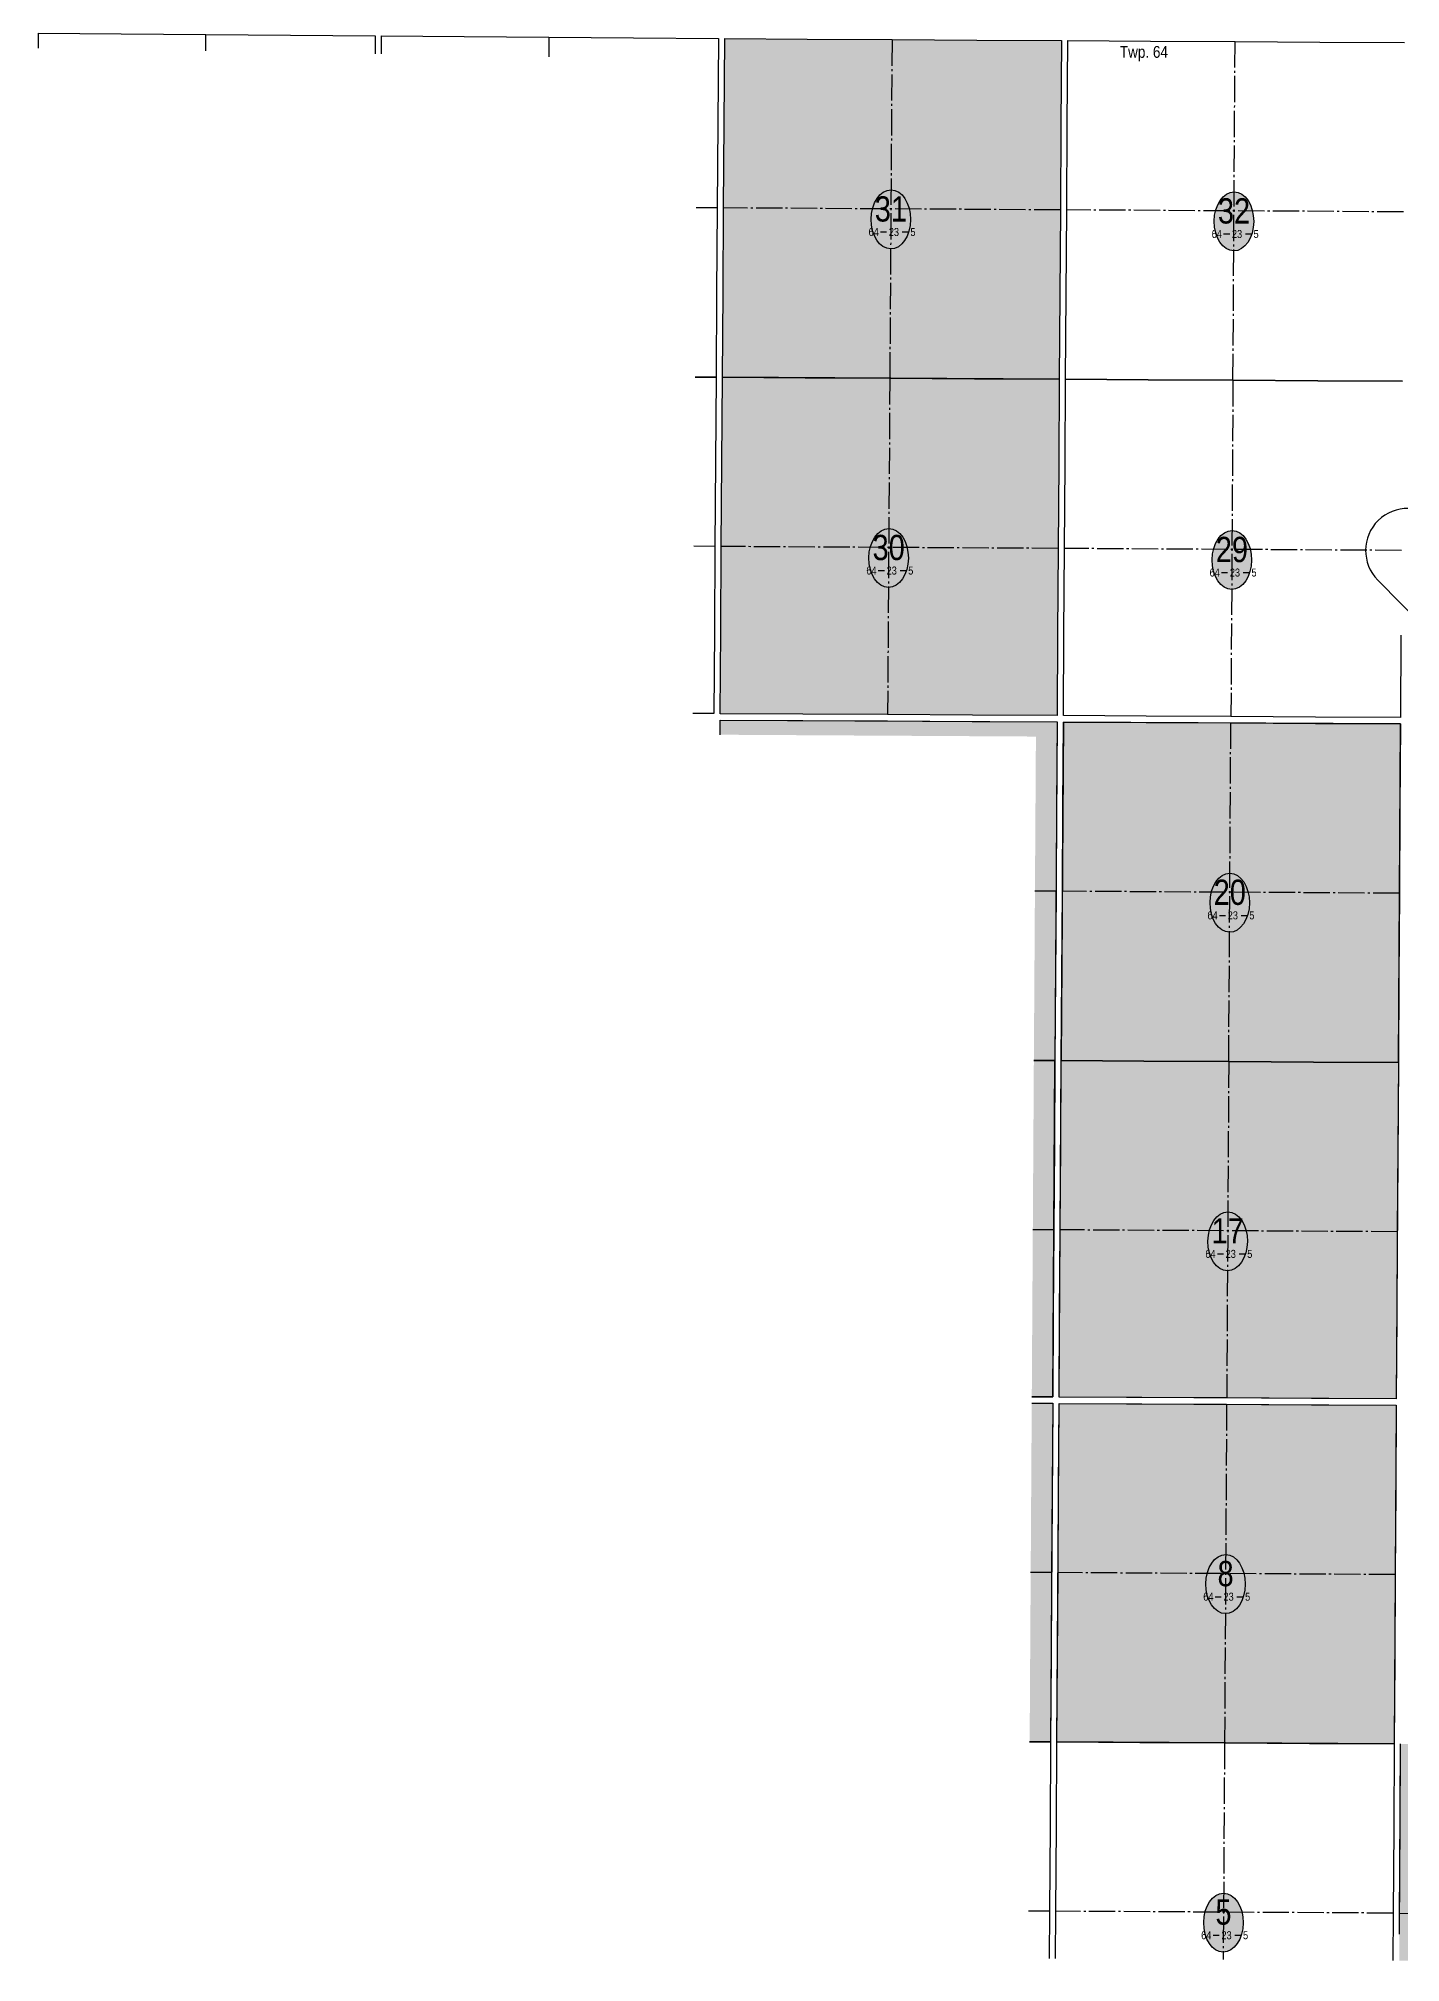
# Model space of a CAD drawing. Extents: x 465610 to 478866, y 6039972 to 6054221.
# Drawn here: x 465740 to 472207, y 6039989 to 6049128 of the extents above; entities that cross this region are included whole.
import ezdxf
from ezdxf.enums import TextEntityAlignment as Align

# ---------------------------------------------------------------- set-up
doc = ezdxf.new("R2010")
doc.units = 0
doc.header["$LTSCALE"] = 5
doc.linetypes.add('foc-QUARTERLINE', pattern=[33, 25, -3, 2, -3])
doc.layers.get('Defpoints').update_dxf_attribs({"color": 9})
for name, color, linetype in [('10', 1, 'Continuous'), ('9', 3, 'Continuous'), ('AS-UNDERLAY-H', 141, 'Continuous'), ('D-TXT', 6, 'Continuous'), ('H-MOCL', 111, 'Continuous'), ('L-QSEC', 8, 'foc-QUARTERLINE'), ('L-SEC', 7, 'Continuous'), ('L-SECLBL', 7, 'Continuous'), ('P-PROPOSED', 10, 'Continuous')]:
    doc.layers.add(name, color=color, linetype=linetype)
doc.styles.add('80L', font='ARIALN.TTF', dxfattribs={"height": 10})
doc.styles.add('SIMPLEX', font='ARIALN.TTF')

# ---------------------------------------------------------------- blocks, each defined once
blk = doc.blocks.new('L-SECLBL')
at = {"layer": '9', "color": 7}
for p, q in [((-5.1, -27.8), (-12.3, -27.8)), ((20.7, -27.8), (13.5, -27.8))]:
    blk.add_line(p, q, dxfattribs=at)
at = {"layer": '10', "color": 2, "style": 'SIMPLEX'}
blk.add_attdef('SEC', text='', height=30, dxfattribs=at).set_placement((0, 0), align=Align.MIDDLE)
at = {"layer": '10', "color": 5, "style": '80L'}
blk.add_attdef('TWP', text='', height=9.5, dxfattribs=at).set_placement((-14.4, -27.4), align=Align.MIDDLE_RIGHT)
blk.add_attdef('RGE', text='', height=9.5, dxfattribs=at).set_placement((3.6, -27.4), align=Align.MIDDLE_CENTER)
blk.add_attdef('MER', text='', height=9.5, dxfattribs=at).set_placement((23.2, -27.4), align=Align.MIDDLE_LEFT)

msp = doc.modelspace()

# ---------------------------------------------------------------- hatches: boundary and pattern name
at = {"layer": 'AS-UNDERLAY-H'}
h = msp.add_hatch(color=256, dxfattribs=at)
h.dxf.hatch_style = 1
edge = h.paths.add_edge_path()
edge.add_ellipse((471416.579, 6048258.689), major_axis=(0.867, 140.254), ratio=0.66794138, start_angle=0, end_angle=360)
h = msp.add_hatch(color=256, dxfattribs=at)
h.dxf.hatch_style = 1
edge = h.paths.add_edge_path()
edge.add_ellipse((471406.616, 6046650.63), major_axis=(0.867, 140.254), ratio=0.66794138, start_angle=0, end_angle=360)
h = msp.add_hatch(color=111, dxfattribs=at)
h.dxf.hatch_style = 1
edge = h.paths.add_edge_path()
edge.add_ellipse((471396.548, 6045022.467), major_axis=(0.867, 140.254), ratio=0.66794138, start_angle=0, end_angle=360)
h = msp.add_hatch(color=111, dxfattribs=at)
h.dxf.hatch_style = 1
edge = h.paths.add_edge_path()
edge.add_ellipse((471386.604, 6043414.407), major_axis=(0.867, 140.254), ratio=0.66794138, start_angle=0, end_angle=360)
h = msp.add_hatch(color=111, dxfattribs=at)
h.dxf.hatch_style = 1
edge = h.paths.add_edge_path()
edge.add_ellipse((471376.536, 6041786.244), major_axis=(0.867, 140.254), ratio=0.66794138, start_angle=0, end_angle=360)
h = msp.add_hatch(color=256, dxfattribs=at)
h.dxf.hatch_style = 1
edge = h.paths.add_edge_path()
edge.add_ellipse((471366.591, 6040178.183), major_axis=(0.867, 140.254), ratio=0.66794138, start_angle=0, end_angle=360)
at = {"layer": 'H-MOCL'}
h = msp.add_hatch(color=256, dxfattribs=at)
h.dxf.hatch_style = 1
h.paths.add_polyline_path([(468998.476, 6049126.798), (470597.323, 6049117.536), (470576.883, 6045911.323), (468976.888, 6045920.574)])
h = msp.add_hatch(color=256, dxfattribs=at)
h.dxf.hatch_style = 1
edge = h.paths.add_edge_path()
edge.add_ellipse((469787.285, 6048268.127), major_axis=(0.867, 140.254), ratio=0.66794138, start_angle=0, end_angle=360)
h = msp.add_hatch(color=256, dxfattribs=at)
h.dxf.hatch_style = 1
edge = h.paths.add_edge_path()
edge.add_ellipse((469776.746, 6046660.059), major_axis=(0.867, 140.254), ratio=0.66794138, start_angle=0, end_angle=360)
h = msp.add_hatch(color=256, dxfattribs=at)
h.dxf.hatch_style = 1
h.paths.add_polyline_path([(468976.216, 6045820.575), (470476.249, 6045811.903), (470466.462, 6044273.735), (470466.461, 6044273.676), (470566.46, 6044273.099), (470576.691, 6045881.164), (468976.685, 6045890.414)])
h = msp.add_hatch(color=256, dxfattribs=at)
h.dxf.hatch_style = 1
h.paths.add_polyline_path([(470596.618, 6044272.925), (472197.202, 6044263.682), (472206.858, 6045871.739), (470606.85, 6045880.99)])
h = msp.add_hatch(color=256, dxfattribs=at)
h.dxf.hatch_style = 1
h.paths.add_polyline_path([(470466.461, 6044273.676), (470456.591, 6042675.664), (470556.291, 6042675.089), (470566.46, 6044273.099)])
h = msp.add_hatch(color=256, dxfattribs=at)
h.dxf.hatch_style = 1
h.paths.add_polyline_path([(472197.202, 6044263.682), (472187.607, 6042665.681), (470586.45, 6042674.916), (470596.618, 6044272.925)])
h = msp.add_hatch(color=256, dxfattribs=at)
h.dxf.hatch_style = 1
h.paths.add_polyline_path([(470456.405, 6042645.505), (470446.473, 6041037.439), (470545.867, 6041036.867), (470556.099, 6042644.931)])
h = msp.add_hatch(color=256, dxfattribs=at)
h.dxf.hatch_style = 1
h.paths.add_polyline_path([(470586.258, 6042644.757), (472187.425, 6042635.523), (472177.771, 6041027.468), (470576.026, 6041036.692)])
h = msp.add_hatch(color=256, dxfattribs=at)
h.dxf.hatch_style = 1
h.paths.add_polyline_path([(472201.749, 6039998.235), (473803.842, 6039988.978), (473809.654, 6041017.998), (472207.929, 6041027.294)])

# ---------------------------------------------------------------- linework, layer by layer
at = {"color": 1, "flags": 128}
for points in [[(468976.216, 6045820.575), (468976.685, 6045890.414)], [(470456.293, 6042675.666), (470556.291, 6042675.089), (470566.46, 6044273.099), (470466.461, 6044273.676)], [(470456.101, 6042645.507), (470556.099, 6042644.931), (470545.867, 6041036.867), (470445.87, 6041037.443)], [(472202.5, 6040123.231), (472207.929, 6041027.294)]]:
    msp.add_lwpolyline(points, dxfattribs=at)
at = {"color": 1}
msp.add_lwpolyline([(468976.685, 6045890.414), (470576.691, 6045881.164), (470566.46, 6044273.099), (470466.461, 6044273.676)], dxfattribs=at)
at = {"color": 1, "flags": 128}
for points in [[(470596.618, 6044272.925), (472197.202, 6044263.682), (472206.858, 6045871.739), (470606.85, 6045880.99)], [(472197.202, 6044263.682), (472187.607, 6042665.681), (470586.45, 6042674.916), (470596.618, 6044272.925)], [(470586.258, 6042644.757), (472187.425, 6042635.523), (472177.771, 6041027.468), (470576.026, 6041036.692)]]:
    msp.add_lwpolyline(points, close=True, dxfattribs=at)
at = {"layer": 'Defpoints', "color": 6}
for centre in [(469787.285, 6048268.127), (471416.579, 6048258.689), (469776.746, 6046660.059), (471406.616, 6046650.63), (471396.548, 6045022.467), (471386.604, 6043414.407), (471376.536, 6041786.244), (471366.591, 6040178.183)]:
    msp.add_ellipse(centre, major_axis=(0.867, 140.254), ratio=0.66794138, dxfattribs=at)
at = {"layer": 'L-QSEC', "flags": 128}
for points in [[(466534.29, 6049068.616), (466534.855, 6049146.136)], [(468163.873, 6049133.354), (468163.232, 6049040.737)], [(469792.874, 6049122.197), (469782.315, 6047513.989)], [(471411.897, 6047504.557), (471421.879, 6049112.758)], [(468962.875, 6048322.801), (468862.905, 6048323.593)], [(470592.169, 6048313.361), (468993.034, 6048322.626)], [(472221.463, 6048303.926), (470622.328, 6048313.187)], [(469782.315, 6047513.989), (469771.86, 6045915.977)], [(471411.897, 6047504.557), (471402.015, 6045906.553)], [(468952.067, 6046714.726), (468852.078, 6046715.518)], [(470581.936, 6046705.3), (468982.226, 6046714.552)], [(472211.807, 6046695.869), (470612.096, 6046705.125)], [(471391.884, 6044268.334), (471401.828, 6045876.394)], [(470571.575, 6045077.131), (470471.577, 6045077.709)], [(472202.031, 6045067.711), (470601.735, 6045076.956)], [(471391.884, 6044268.334), (471382.003, 6042670.329)], [(470561.344, 6043469.066), (470461.342, 6043469.066)], [(472192.374, 6043459.655), (470591.503, 6043468.892)], [(471381.817, 6042640.17), (471371.872, 6041032.11)], [(470550.983, 6041840.898), (470450.985, 6041841.474)], [(472182.597, 6041831.497), (470581.142, 6041840.724)], [(471371.872, 6041032.11), (471365.508, 6040003.067)], [(470540.752, 6040232.834), (470440.754, 6040233.41)], [(472172.941, 6040223.438), (470570.911, 6040232.661)], [(472203.1, 6040223.262), (473805.112, 6040213.973)]]:
    msp.add_lwpolyline(points, dxfattribs=at)
at = {"layer": 'L-SEC'}
for p, q in [((468995.756, 6048724.713), (468998.476, 6049126.798)), ((468998.476, 6049126.798), (469390.644, 6049124.527)), ((469390.644, 6049124.527), (469792.874, 6049122.197)), ((469792.874, 6049122.197), (470195.098, 6049119.867)), ((470195.098, 6049119.867), (470597.323, 6049117.536)), ((470597.323, 6049117.536), (470594.747, 6048715.449)), ((470624.906, 6048715.277), (470627.482, 6049117.361)), ((470627.482, 6049117.361), (471019.65, 6049115.089)), ((471019.65, 6049115.089), (471421.879, 6049112.758)), ((471421.879, 6049112.758), (471824.104, 6049110.428)), ((471824.104, 6049110.428), (472226.331, 6049108.098)), ((468993.034, 6048322.626), (468995.756, 6048724.713)), ((470594.747, 6048715.449), (470592.169, 6048313.361)), ((470622.328, 6048313.187), (470624.906, 6048715.277)), ((468990.332, 6047920.61), (468993.034, 6048322.626)), ((470592.169, 6048313.361), (470589.611, 6047911.346)), ((470619.771, 6047911.173), (470622.328, 6048313.187)), ((468987.629, 6047518.587), (468990.332, 6047920.61)), ((470589.611, 6047911.346), (470587.053, 6047509.331)), ((470617.212, 6047509.156), (470619.771, 6047911.173)), ((468984.928, 6047116.572), (468987.629, 6047518.587)), ((468987.629, 6047518.587), (469379.942, 6047516.318)), ((469379.942, 6047516.318), (468987.629, 6047518.587)), ((469379.942, 6047516.318), (469782.315, 6047513.989)), ((469782.315, 6047513.989), (469379.942, 6047516.318)), ((469782.315, 6047513.989), (470184.684, 6047511.66)), ((470184.684, 6047511.66), (469782.315, 6047513.989)), ((470184.684, 6047511.66), (470587.053, 6047509.331)), ((470587.053, 6047509.331), (470184.684, 6047511.66)), ((470587.053, 6047509.331), (470584.495, 6047107.316)), ((470614.654, 6047107.14), (470617.212, 6047509.156)), ((471009.523, 6047506.886), (470617.212, 6047509.156)), ((470617.212, 6047509.156), (471009.523, 6047506.886)), ((471411.897, 6047504.557), (471009.523, 6047506.886)), ((471009.523, 6047506.886), (471411.897, 6047504.557)), ((471814.266, 6047502.227), (471411.897, 6047504.557)), ((471411.897, 6047504.557), (471814.266, 6047502.227)), ((472216.635, 6047499.897), (471814.266, 6047502.227)), ((471814.266, 6047502.227), (472216.635, 6047499.897)), ((468982.226, 6046714.552), (468984.928, 6047116.572)), ((470584.495, 6047107.316), (470581.936, 6046705.3)), ((470612.096, 6046705.125), (470614.654, 6047107.14)), ((468979.524, 6046312.53), (468982.226, 6046714.552)), ((470581.936, 6046705.3), (470579.378, 6046303.278)), ((470609.537, 6046303.104), (470612.096, 6046705.125)), ((468976.888, 6045920.574), (468979.524, 6046312.53)), ((470579.378, 6046303.278), (470576.883, 6045911.323)), ((470607.042, 6045911.148), (470609.537, 6046303.104)), ((472209.393, 6046293.85), (472207.038, 6045901.898)), ((468976.216, 6045820.575), (468976.685, 6045890.414)), ((468976.685, 6045890.414), (469369.142, 6045888.145)), ((469369.343, 6045918.305), (468976.888, 6045920.574)), ((469369.142, 6045888.145), (469771.663, 6045885.818)), ((469771.86, 6045915.977), (469369.343, 6045918.305)), ((469771.663, 6045885.818), (470174.177, 6045883.49)), ((470174.371, 6045913.651), (469771.86, 6045915.977)), ((470174.177, 6045883.49), (470576.691, 6045881.164)), ((470576.883, 6045911.323), (470174.371, 6045913.651)), ((470576.691, 6045881.164), (470574.133, 6045479.148)), ((470604.293, 6045478.974), (470606.85, 6045880.99)), ((470606.85, 6045880.99), (470999.308, 6045878.721)), ((470999.498, 6045908.879), (470607.042, 6045911.148)), ((470999.308, 6045878.721), (471401.828, 6045876.394)), ((471402.015, 6045906.553), (470999.498, 6045908.879)), ((471401.828, 6045876.394), (471804.343, 6045874.067)), ((471804.528, 6045904.225), (471402.015, 6045906.553)), ((471804.343, 6045874.067), (472206.858, 6045871.739)), ((472207.038, 6045901.898), (471804.528, 6045904.225)), ((472206.858, 6045871.739), (472204.445, 6045469.725)), ((470574.133, 6045479.148), (470571.575, 6045077.131)), ((470601.735, 6045076.956), (470604.293, 6045478.974)), ((472204.445, 6045469.725), (472202.031, 6045067.711)), ((470571.575, 6045077.131), (470569.017, 6044675.115)), ((470599.177, 6044674.942), (470601.735, 6045076.956)), ((472202.031, 6045067.711), (472199.616, 6044665.697)), ((470569.017, 6044675.115), (470566.46, 6044273.099)), ((470596.618, 6044272.925), (470599.177, 6044674.942)), ((472199.616, 6044665.697), (472197.202, 6044263.682)), ((470566.46, 6044273.099), (470466.461, 6044273.676)), ((470466.461, 6044273.676), (470566.46, 6044273.099)), ((470566.46, 6044273.099), (470563.902, 6043871.083)), ((470594.061, 6043870.91), (470596.618, 6044272.925)), ((470989.221, 6044270.659), (470596.618, 6044272.925)), ((470596.618, 6044272.925), (470989.221, 6044270.659)), ((471391.884, 6044268.334), (470989.221, 6044270.659)), ((470989.221, 6044270.659), (471391.884, 6044268.334)), ((471794.543, 6044266.007), (471391.884, 6044268.334)), ((471391.884, 6044268.334), (471794.543, 6044266.007)), ((472197.202, 6044263.682), (471794.543, 6044266.007)), ((471794.543, 6044266.007), (472197.202, 6044263.682)), ((472197.202, 6044263.682), (472194.788, 6043861.668)), ((470563.902, 6043871.083), (470561.344, 6043469.066)), ((470591.503, 6043468.892), (470594.061, 6043870.91)), ((472194.788, 6043861.668), (472192.374, 6043459.655)), ((470561.344, 6043469.066), (470558.785, 6043067.044)), ((470588.945, 6043066.871), (470591.503, 6043468.892)), ((472192.374, 6043459.655), (472189.961, 6043057.635)), ((470558.785, 6043067.044), (470556.291, 6042675.089)), ((470586.45, 6042674.916), (470588.945, 6043066.871)), ((472189.961, 6043057.635), (472187.607, 6042665.681)), ((470556.291, 6042675.089), (470456.293, 6042675.666)), ((470979.196, 6042672.652), (470586.45, 6042674.916)), ((471382.003, 6042670.329), (470979.196, 6042672.652)), ((471784.805, 6042668.005), (471382.003, 6042670.329)), ((472187.607, 6042665.681), (471784.805, 6042668.005)), ((470456.101, 6042645.507), (470556.099, 6042644.931)), ((470556.099, 6042644.931), (470553.541, 6042242.915)), ((470583.699, 6042242.743), (470586.258, 6042644.757)), ((470586.258, 6042644.757), (470979.007, 6042642.492)), ((470979.007, 6042642.492), (471381.817, 6042640.17)), ((471381.817, 6042640.17), (471784.621, 6042637.847)), ((471784.621, 6042637.847), (472187.425, 6042635.523)), ((472187.425, 6042635.523), (472185.012, 6042233.51)), ((470553.541, 6042242.915), (470550.983, 6041840.898)), ((470581.142, 6041840.724), (470583.699, 6042242.743)), ((472185.012, 6042233.51), (472182.597, 6041831.497)), ((470550.983, 6041840.898), (470548.426, 6041438.883)), ((470578.585, 6041438.709), (470581.142, 6041840.724)), ((472182.597, 6041831.497), (472180.184, 6041429.482)), ((470548.426, 6041438.883), (470545.867, 6041036.867)), ((470576.026, 6041036.692), (470578.585, 6041438.709)), ((472180.184, 6041429.482), (472177.771, 6041027.468)), ((470445.87, 6041037.442), (470545.867, 6041036.867)), ((470545.867, 6041036.867), (470445.87, 6041037.442)), ((470545.867, 6041036.867), (470543.309, 6040634.851)), ((470573.468, 6040634.677), (470576.026, 6041036.692)), ((470576.026, 6041036.692), (470968.919, 6041034.43)), ((470968.919, 6041034.43), (470576.026, 6041036.692)), ((470968.919, 6041034.43), (471371.872, 6041032.11)), ((471371.872, 6041032.11), (470968.919, 6041034.43)), ((471371.872, 6041032.11), (471774.822, 6041029.79)), ((471774.822, 6041029.79), (471371.872, 6041032.11)), ((471774.822, 6041029.79), (472177.771, 6041027.468)), ((472177.771, 6041027.468), (471774.822, 6041029.79)), ((472177.771, 6041027.468), (472175.355, 6040625.452)), ((472205.515, 6040625.281), (472207.929, 6041027.294)), ((470543.309, 6040634.851), (470540.752, 6040232.834)), ((470570.911, 6040232.661), (470573.468, 6040634.677)), ((472175.355, 6040625.452), (472172.941, 6040223.438)), ((472203.1, 6040223.262), (472205.515, 6040625.281)), ((470540.752, 6040232.834), (470539.321, 6040007.841)), ((470569.48, 6040007.666), (470570.911, 6040232.661)), ((472172.941, 6040223.438), (472171.589, 6039998.409)), ((472202.499, 6040123.231), (472203.1, 6040223.262))]:
    msp.add_line(p, q, dxfattribs=at)
for points in [[(465739.917, 6049082.211), (465740.441, 6049152.336), (466132.617, 6049149.275), (466534.855, 6049146.136), (466937.086, 6049142.997), (467339.318, 6049139.858), (467338.713, 6049054.848)], [(467368.869, 6049054.332), (467369.477, 6049139.62), (467761.645, 6049136.526), (468163.873, 6049133.354), (468566.095, 6049130.163), (468968.316, 6049126.973), (468965.596, 6048724.888), (468962.875, 6048322.801), (468960.173, 6047920.782)], [(468960.173, 6047920.782), (468957.471, 6047518.762), (468857.492, 6047519.556)], [(468857.492, 6047519.556), (468957.471, 6047518.762), (468954.769, 6047116.744), (468952.067, 6046714.726), (468949.365, 6046312.704)], [(468949.365, 6046312.704), (468946.729, 6045920.747), (468846.732, 6045921.541)]]:
    msp.add_lwpolyline(points, dxfattribs=at)
at = {"layer": 'L-SEC', "flags": 128}
msp.add_lwpolyline([(470587.053, 6047509.331), (468987.629, 6047518.587)], dxfattribs=at)
at = {"layer": 'P-PROPOSED', "flags": 128}
msp.add_lwpolyline([(477912.639, 6041135.07), (474908.897, 6044384.513, 0.20761845), (474763.198, 6044448.749), (474737.544, 6044448.899), (472384.399, 6046836.095, 1), (472099.532, 6046555.291), (474510.945, 6044108.984, 0.1992642), (474652.212, 6044049.39), (474674.079, 6044049.262), (477618.909, 6040863.551, 1)], format="xyb", close=True, dxfattribs=at)

# ---------------------------------------------------------------- block references
at = {"layer": 'L-SECLBL', "xscale": 4, "yscale": 4, "zscale": 4}
for p, values in [((469787.594, 6048318.023), {'SEC': '31', 'TWP': '64', 'RGE': '23', 'MER': '5'}), ((471416.887, 6048308.585), {'SEC': '32', 'TWP': '64', 'RGE': '23', 'MER': '5'}), ((469777.055, 6046709.955), {'SEC': '30', 'TWP': '64', 'RGE': '23', 'MER': '5'}), ((471406.924, 6046700.526), {'SEC': '29', 'TWP': '64', 'RGE': '23', 'MER': '5'}), ((471396.856, 6045072.362), {'SEC': '20', 'TWP': '64', 'RGE': '23', 'MER': '5'}), ((471386.913, 6043464.302), {'SEC': '17', 'TWP': '64', 'RGE': '23', 'MER': '5'}), ((471376.844, 6041836.139), {'SEC': '8', 'TWP': '64', 'RGE': '23', 'MER': '5'}), ((471366.9, 6040228.078), {'SEC': '5', 'TWP': '64', 'RGE': '23', 'MER': '5'})]:
    msp.add_blockref('L-SECLBL', p, dxfattribs=at).add_auto_attribs(values)

# ---------------------------------------------------------------- texts
at = {"layer": 'D-TXT', "color": 3, "insert": (470874.824, 6049091.771), "char_height": 56, "attachment_point": 1, "style": '80L'}
msp.add_mtext_dynamic_manual_height_columns('Twp. 64', width=332.53445, gutter_width=47.5, heights=[0], dxfattribs=at)

doc.saveas('drawing.dxf')
